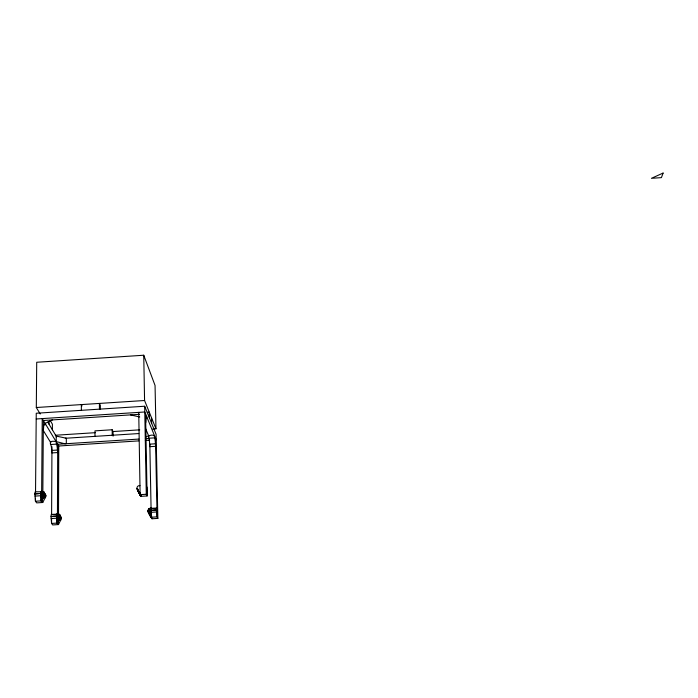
<?xml version="1.0" encoding="UTF-8"?>
<svg xmlns="http://www.w3.org/2000/svg" width="698" height="698" viewBox="0 0 698 698"><rect width="100%" height="100%" fill="white"/><g stroke="black" fill="none" stroke-linecap="round" stroke-linejoin="round"><path stroke-width="1.05" d="M41.112 491.444L42.691 491.514A3.01 1.178 -82.3 0 1 43.267 493.163L43.259 494.036A3.01 1.178 -82.3 0 1 42.936 495.789L41.95 500.876L41.234 500.798L41.426 491.75L42.892 491.567A3.019 1.614 -78.6 0 1 43.704 493.25L43.704 494.114A3.019 1.614 -78.6 0 1 43.267 495.85L41.915 500.894L41.313 500.763L42.979 495.789A3.019 2.007 -73.8 0 0 43.52 494.079L43.512 493.216A3.019 2.007 -73.8 0 0 42.465 491.471L41.383 491.793L42.212 491.436L42.046 491.863L41.889 491.418C39.263 492.622 42.465 498.8 41.199 500.85L41.915 500.894L43.538 495.938A3.019 2.007 -73.8 0 0 44.079 494.228L44.079 493.355A3.019 2.007 -73.8 0 0 43.023 491.61L41.278 491.837L43.154 491.68A3.028 2.33 -67.4 0 1 44.375 493.477A3.028 2.809 -35.8 0 1 45.85 495.414L45.859 496.278A3.028 2.809 -35.8 0 1 45.1 497.875L42.77 502.499L36.654 502.883L35.45 501.225L35.031 496.104A3.001 0.567 87.4 0 1 34.9 494.332L34.909 493.469A3.001 0.567 87.4 0 1 35.223 491.828L43.232 491.758A3.036 2.818 -35.7 0 1 44.681 493.73L44.733 494.629A3.036 2.757 -44.6 0 1 43.983 496.252L41.697 500.937L43.564 495.946A3.036 2.583 -58.2 0 0 44.262 494.289L44.602 494.481A3.028 2.583 -58.2 0 1 43.904 496.138L41.758 500.928L41.383 497.761M41.889 491.418L41.976 500.824L41.199 500.85L41.234 496.845M41.662 491.418A3.01 0.698 -85.5 0 1 42.02 493.058L42.011 493.922A3.01 0.698 -85.5 0 1 41.819 495.685L41.208 500.815L41.985 500.841L42.159 491.436A3.019 1.614 -78.6 0 1 43.058 493.137L43.058 494.001A3.019 1.614 -78.6 0 1 42.613 495.737L41.269 500.78L41.967 500.859L42.578 495.737A3.01 0.698 -85.5 0 0 42.77 493.966L42.779 493.102A3.01 0.698 -85.5 0 0 42.421 491.462L42.037 491.889L42.857 491.549A3.036 2.583 -58.2 0 1 44.253 493.425L44.384 494.35A3.028 2.33 -67.4 0 1 43.756 496.034L41.819 500.92L41.418 500.745L43.773 496.042A3.036 2.757 -44.6 0 0 44.515 494.42L44.515 493.556A3.036 2.757 -44.6 0 0 43.058 491.628L41.548 491.758M151.475 515.002L151.606 517.201L150.881 517.262L150.323 512.393A2.871 0.576 85.7 0 1 150.14 510.709L150.122 509.88A2.871 0.576 85.7 0 1 150.393 508.284L151.431 508.598M151.387 508.572L149.974 508.38A2.862 2.443 63.6 0 0 148.691 510.221L148.691 511.049A2.862 2.443 63.6 0 0 149.363 512.611L151.126 517.323L148.927 512.899A2.853 2.635 51.3 0 1 148.212 511.372L148.212 510.543A2.853 2.748 24.6 0 1 149.66 508.519L151.414 508.58L149.808 508.441A2.862 1.85 75.8 0 0 148.866 510.151L148.875 510.98A2.862 1.85 75.8 0 0 149.389 512.602L150.969 517.305L151.553 517.166L151.047 512.323A2.871 0.576 85.7 0 1 150.864 510.648L150.847 509.819A2.871 0.576 85.7 0 1 151.117 508.223M58.623 514.199L58.946 514.374A2.888 2.242 -68.3 0 1 60.054 516.04L60.063 516.869A2.888 2.242 -68.3 0 1 59.461 518.474L57.629 523.142L59.286 518.405A2.888 2.478 -59.3 0 0 59.941 516.817L59.941 515.988A2.888 2.478 -59.3 0 0 58.623 514.199L57.288 514.391L58.972 514.443A2.897 2.644 -45.9 0 1 60.368 516.293L60.342 517.096A2.897 2.696 -37.2 0 1 59.618 518.631L57.576 523.151L57.262 520.83M58.178 514.112L57.463 514.068A2.871 0.689 -85.8 0 1 57.821 515.665L57.821 516.494A2.871 0.689 -85.8 0 1 57.629 518.169L57.053 523.046L57.777 523.09L58.353 518.213A2.871 0.698 -85.8 0 0 58.536 516.529L58.536 515.7A2.871 0.698 -85.8 0 0 58.178 514.112L57.088 514.452L57.044 523.064L57.786 523.072L58.693 518.256A2.871 1.143 -82.7 0 0 59.007 516.59L58.998 515.761A2.871 1.143 -82.7 0 0 58.405 514.147L56.939 514.094L56.817 514.967L57.044 523.081L57.786 523.055L57.934 514.086L51.329 514.452A2.862 0.515 87.5 0 0 51.05 516.049L51.05 516.878A2.862 0.515 87.5 0 0 51.172 518.562L51.565 523.43L57.41 523.064L59.618 518.631A2.888 2.478 -59.3 0 0 60.264 516.991L60.176 516.11A2.897 2.644 -45.9 0 0 58.78 514.26L57.184 514.409L58.868 514.304A2.888 2.478 -59.3 0 1 60.255 516.162L59.967 516.311M57.323 520.83L57.515 523.16L59.679 518.675A2.897 2.644 -45.9 0 0 60.377 517.122L60.36 516.59L61.398 518.623A2.879 2.687 -37.3 0 1 60.682 520.15L58.484 524.573L52.655 524.94L51.565 523.43L51.582 519.138M58.484 524.573L57.41 523.064L57.027 518.195A2.862 0.506 87.4 0 1 56.904 516.52L56.904 515.682A2.862 0.506 87.4 0 1 57.175 514.094L57.445 514.478L57.707 444.26L138.885 439.068M60.203 516.424L60.333 516.267A2.897 2.696 -37.2 0 0 58.902 514.382L57.349 514.382L58.78 514.26A2.879 1.937 -74.5 0 1 59.766 515.927L59.775 516.756A2.879 1.937 -74.5 0 1 59.26 518.396L57.681 523.134L57.105 523.02L57.114 520.865M56.939 514.094L57.672 514.068A2.871 1.143 -82.7 0 1 58.327 515.682L58.327 516.511A2.871 1.143 -82.7 0 1 58.021 518.186L57.079 523.029L57.751 523.107L57.672 514.068L57.105 514.435L58.597 514.19A2.879 1.562 -79.1 0 1 59.417 515.831L59.417 516.66A2.879 1.562 -79.1 0 1 58.998 518.317L57.716 523.116L57.149 523.003L58.728 518.265A2.879 1.937 -74.5 0 0 59.243 516.625L59.243 515.796A2.879 1.937 -74.5 0 0 58.222 514.112M58.519 514.888L58.754 446.005L42.22 418.599L41.653 492.177M57.105 523.02L58.388 518.213A2.879 1.562 -79.1 0 0 58.807 516.564L58.807 515.726A2.879 1.562 -79.1 0 0 57.986 514.086L57.14 514.426L58.405 514.147M57.201 522.994L59.033 518.326A2.888 2.242 -68.3 0 0 59.627 516.712L59.618 515.883A2.888 2.242 -68.3 0 0 58.44 514.156L57.227 514.4L58.972 514.443M49.069 424.253L49.087 421.444M51.608 514.792L51.957 446.703M52.367 429.785L52.402 424.209L50.204 420.484M41.234 500.798L42.229 495.702A3.01 1.178 -82.3 0 0 42.552 493.948L42.552 493.085A3.01 1.178 -82.3 0 0 41.941 491.418M42.848 491.715L43.363 420.493L139.556 414.315M41.365 500.754L43.293 495.859A3.028 2.33 -67.4 0 0 43.922 494.175L43.922 493.312A3.028 2.33 -67.4 0 0 42.691 491.514L42.02 491.907M35.476 498.232L35.45 501.225L41.592 500.841L43.93 496.199A3.036 2.818 -35.7 0 0 44.689 494.594L44.593 493.617A3.028 2.583 -58.2 0 0 43.232 491.758L44.402 493.809L43.948 493.643M35.528 492.57L36.252 413.242L144.678 406.236L156.082 434.278L157.853 518.396L151.998 518.762L148.953 513.065A2.871 2.731 -31.7 0 1 148.212 511.617L148.342 510.404A2.862 2.443 63.6 0 1 149.59 508.572L150.759 508.694L150.393 508.284M40.222 414.019L36.305 407.51L36.715 362.262L143.744 355.23L155.052 385.462L155.968 428.799L152.714 429M140.15 492.509L139.46 492.422L140.603 496.304L141.336 496.33L140.603 496.304L140.577 494.437M148.587 435.709L148.814 438.239A5.296 0.619 86.7 0 1 149.459 441.537L149.52 442.174A5.296 0.619 86.7 0 1 149.642 444.164L149.869 446.685L155.645 446.31L155.418 443.797A5.296 0.602 86.7 0 0 155.296 441.808L155.235 441.171A5.296 0.602 86.7 0 0 154.598 437.864C155.209 432.969 148.561 435.779 145.769 436.922M153.028 508.51L156.937 508.266L150.881 508.24A2.871 1.038 82.8 0 0 150.34 509.854L150.349 510.692A2.871 1.038 82.8 0 0 150.655 512.349L151.588 517.183L150.899 517.279L149.974 512.445A2.871 1.038 82.8 0 1 149.669 510.779L149.66 509.95A2.871 1.038 82.8 0 1 150.166 508.327A2.862 2.181 70.8 0 0 149.014 510.098L149.023 510.936A2.862 2.181 70.8 0 0 149.625 512.524L151.466 517.148L151.012 517.314L149.023 512.794A2.862 2.443 63.6 0 1 148.351 511.233L148.674 510.77M151.553 517.166L150.279 512.393A2.871 1.466 79.6 0 1 149.869 510.753L149.861 509.915A2.871 1.466 79.6 0 1 150.594 508.257M151.37 514.984L151.466 517.148L150.969 517.305L149.66 512.515A2.871 1.466 79.6 0 1 149.241 510.875L149.232 510.046A2.871 1.466 79.6 0 1 149.974 508.38M151.518 517.157L149.939 512.454A2.862 1.85 75.8 0 1 149.416 510.831L149.416 510.002A2.862 1.85 75.8 0 1 150.349 508.292M148.159 510.683A2.853 2.748 24.6 0 1 149.564 508.72L149.773 508.449A2.853 2.635 51.3 0 0 148.43 510.343L148.438 511.18A2.853 2.635 51.3 0 0 149.154 512.707L151.073 517.323L149.171 512.698A2.862 2.181 70.8 0 1 148.569 511.102L148.569 510.273A2.862 2.181 70.8 0 1 149.677 508.502L149.616 508.79A2.862 2.757 -17.1 0 0 148.203 510.814L148.255 510.482A2.853 2.635 51.3 0 1 149.555 508.65L149.66 508.519A2.871 2.757 -17.1 0 0 148.168 510.622L148.142 510.997M137.855 489.752L137.759 489.603A3.01 2.801 -41.1 0 1 137.855 489.176M151.998 518.762L149.006 512.812A2.853 2.748 24.6 0 1 148.264 511.311L148.212 511.617A2.862 2.757 -17.1 0 0 148.953 513.109L148.971 512.332A2.862 2.722 -31.8 0 1 149.067 511.922M57.934 514.086L57.079 514.47L57.463 514.068M156.753 507.874L157.12 516.86L157.853 518.396M145.76 422.508L145.891 420.85A5.488 0.646 86.6 0 1 145.952 419.236L145.995 418.817A5.488 0.646 86.6 0 1 146.597 418.46L146.755 416.793M57.315 522.976L59.478 518.492A2.897 2.644 -45.9 0 0 60.185 516.939L60.403 516.843M151.187 514.984C152.975 521.197 146.065 511.555 150.655 512.349M148.412 510.892L148.168 511.512A2.853 2.748 24.6 0 0 148.91 513.004M52.376 419.934L45.091 423.363L44.873 425.047A5.479 0.995 86.9 0 0 43.834 425.396L43.756 425.806A5.479 0.995 86.9 0 0 43.599 427.429A2.469 0.454 86.9 0 1 43.293 429.122M148.552 510.587L148.997 510.421M148.552 510.823L149.006 510.648M148.849 510.465L149.398 510.317M148.857 510.7L149.398 510.552M149.224 510.36L149.843 510.238M149.224 510.587L149.852 510.465M149.651 510.273L150.332 510.177M149.651 510.5L150.34 510.404M150.122 510.194L150.847 510.133M150.131 510.43L150.855 510.36M151.047 512.323L148.944 512.655M36.305 407.51L144.573 400.504L155.968 428.799M36.2 418.983L144.783 411.986L156.195 439.775M147.304 412.3L149.267 412.169L149.381 417.797M113.093 436.119L113.041 431.547L112.177 429.759L94.972 430.867L95.007 436.363M55.255 435.255L95.321 432.681M112.648 431.573L139.722 429.837M65.289 438.265L138.789 433.554M50.605 444.513L56.372 444.146A5.287 0.925 87 0 1 57.227 447.427L57.297 448.064A5.287 0.925 87 0 1 57.419 450.053L57.672 452.557L51.922 452.923L51.661 450.419A5.287 0.942 87 0 0 51.547 448.43L51.478 447.793A5.287 0.942 87 0 0 50.605 444.513C47.865 437.175 64.321 444.713 66.31 443.71L66.319 438.196L56.137 436.093L56.372 444.146M148.814 438.239L154.598 437.864M145.376 438.658L148.63 438.449M58.466 446.022L138.823 440.892M145.341 440.473L149.677 440.194M51.661 450.419L57.419 450.053M149.642 444.164L155.418 443.797M139.966 485.677L138.431 485.773A3.019 2.853 -30.1 0 0 136.948 487.928L136.956 488.801A3.019 2.853 -30.1 0 0 137.733 490.31L140.952 496.348L147.095 495.955L146.929 487.003M34.9 493.8L41.051 493.407L34.9 494.036M35.031 496.104L41.182 495.711L41.592 500.841L42.77 502.499M145.568 413.905L147.095 495.955L146.292 494.271L140.115 494.655L137.733 490.31M52.577 514.775L58.902 514.382L59.967 515.918A2.879 2.687 -37.3 0 1 61.389 517.794L61.424 518.117M56.896 516.005L51.041 516.599L56.896 516.232M156.614 509.784L150.742 510.378L156.622 510.011M51.172 518.562L57.027 518.195M151.073 508.633L150.873 512.341L156.753 511.974M150.873 512.341L151.239 517.227L157.12 516.86L155.471 438.012M40.929 493.416L41.706 493.381M40.929 493.652L41.706 493.626M40.99 495.72L42.578 495.737M56.782 516.005L57.524 515.97M56.782 516.232L57.524 516.206M56.852 518.195L58.353 518.213M57.306 515.979L58.047 515.988M57.306 516.206L58.047 516.215M57.236 518.178L58.693 518.256M41.47 493.39L42.255 493.399M41.47 493.626L42.255 493.634M140.377 494.428L140.56 496.339L141.336 496.348L140.577 496.322L139.809 492.474M41.4 495.693L43.904 496.138M57.829 515.979L58.545 516.014M57.829 516.206L58.545 516.25M42.02 493.39L42.779 493.434M42.02 493.626L42.779 493.669M58.335 515.996L59.016 516.075M58.335 516.232L59.016 516.302M42.561 493.416L43.276 493.495M42.561 493.652L43.276 493.73M58.388 518.213L58.998 518.317M57.986 514.086L58.597 514.19M58.815 516.049L59.435 516.154M58.815 516.276L59.435 516.38M42.613 495.737L43.756 496.034L45.1 497.875M43.067 493.469L43.721 493.582M43.067 493.704L43.712 493.818M130.517 414.9L139.748 416.976M58.728 518.265L59.26 518.396M59.26 516.11L59.792 516.241M59.26 516.346L59.792 516.476M43.538 493.783L44.096 493.931M43.538 493.538L44.096 493.687M149.808 508.441L150.803 508.702M138.3 490.354L138.326 490.877A3.01 2.12 -73.7 0 0 138.902 492.273L139.426 492.422M59.033 518.326L59.679 518.675M43.939 493.879L44.402 494.053M137.89 489.211A3.01 2.844 -30.2 0 0 137.794 489.638L137.925 490.677A3.01 2.801 -41.1 0 0 138.693 492.169L141.162 496.426L138.518 491.959A3.01 2.801 -41.1 0 1 137.759 490.476L137.733 489.944M138.021 490.232L138.466 490.93A3.01 2.417 -66.8 0 0 138.553 491.34M59.286 518.405L60.682 520.15M138.579 492.073L141.101 496.435L138.579 492.073A3.01 2.652 -56.8 0 1 137.855 490.615L136.93 488.504M137.838 490.328L138.16 490.807A3.01 2.644 -56.8 0 0 138.876 492.265M43.058 491.628L43.267 491.837A3.036 2.757 -44.6 0 1 44.724 493.765L45.876 495.99L44.707 494.306M41.662 491.863L41.365 491.436A3.001 0.558 87.3 0 0 41.06 493.085L41.042 493.948A3.001 0.558 87.3 0 0 41.182 495.711M60.36 516.817L61.415 518.344M42.936 429.942L50.788 442.715M47.822 422.159L56.625 436.904M138.518 491.959L141.031 496.444L138.693 492.169A3.01 2.417 -66.8 0 1 138.047 490.755L138.029 490.467M148.177 511.451A2.871 2.757 -17.1 0 0 148.927 512.917L151.23 517.131M82.032 405.904L81.352 404.596L81.369 410.328M140.952 496.348L140.115 494.655L138.736 412.37M148.953 513.065L149.721 514.601A2.862 2.722 -31.8 0 1 149.075 513.562M138.902 492.273L141.214 496.418L140.638 496.287L139.155 492.36A3.01 1.754 -78.6 0 1 138.841 491.758M145.481 428.354L148.866 436.372M148.151 511.172L148.212 510.788A2.871 2.731 -31.7 0 1 149.608 508.72M151.545 417.823L151.658 423.407M149.834 444.609L151.073 508.589M151.03 515.168L150.899 517.279M143.744 355.23L144.573 400.504M144.678 406.236L146.292 494.271M140.516 493.355L140.56 496.357M112.177 429.759L112.23 435.255M100.381 409.203L100.355 405.39L99.395 403.427L99.439 409.159M139.216 492.134A3.01 2.12 -73.7 0 1 139.05 491.802M139.129 492.352A3.01 2.417 -66.8 0 1 138.693 491.715M138.57 492.011A3.01 2.844 -30.2 0 1 137.794 490.502M663.1 173.06L661.416 177.632L651.435 178.313L663.1 173.06"/></g></svg>
